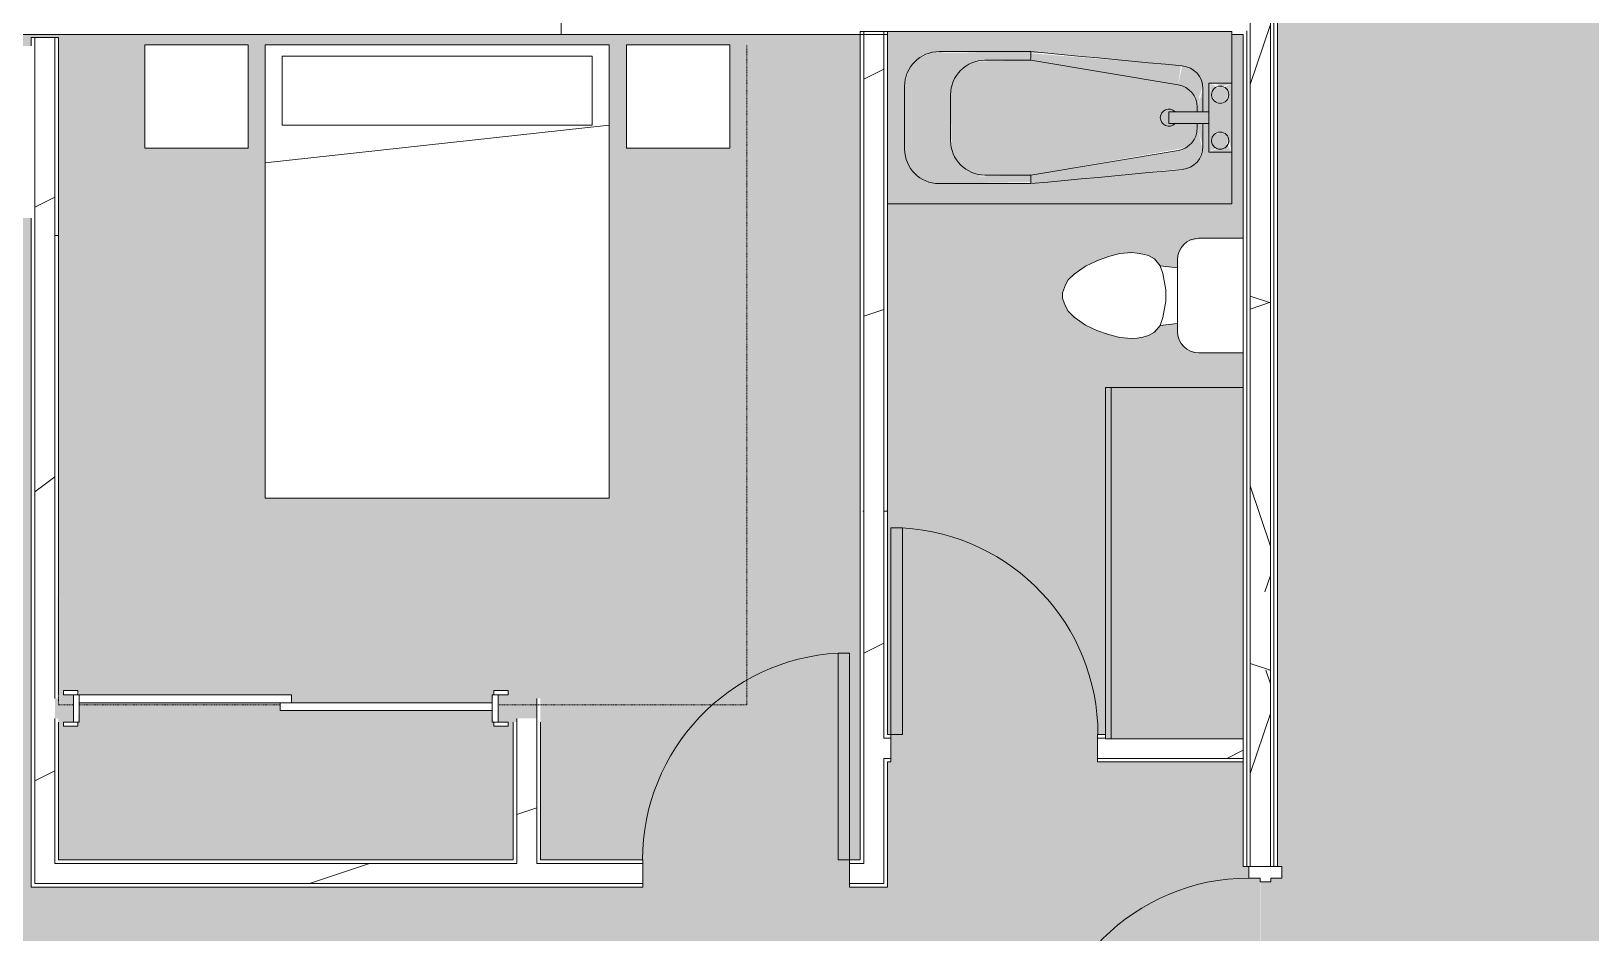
# Model space of a CAD drawing. Header units: inches. Extents: x -9418 to 110693, y 8585 to 209374.
# Drawn here: x -3697 to -3425.1, y 10390.7 to 10547.8 of the extents above; entities that cross this region are included whole.
import ezdxf

# ---------------------------------------------------------------- set-up
doc = ezdxf.new("R2010")
doc.units = ezdxf.units.IN
doc.header["$MEASUREMENT"] = 0
doc.linetypes.add('Dash 1_16_', pattern=[0.125, 0.0625, -0.0625])
for name, color, linetype, lineweight in [('0-1', 7, 'Continuous', 5), ('0-3', 7, 'Continuous', 9), ('A-AREA-PATT-2', 254, 'Continuous', 9), ('A-DOOR', 31, 'Continuous', 9), ('A-DOOR-1', 7, 'Continuous', 9), ('A-DOOR-FRAM', 31, 'Continuous', 9), ('A-DOOR-FRAM-1', 7, 'Continuous', 9), ('A-WALL', 113, 'Continuous', 9), ('A-WALL-1', 113, 'Continuous', 15), ('A-WALL-2', 10, 'Continuous', 15), ('A-WALL-3', 7, 'Continuous', 9), ('A-WALL-PATT-1', 7, 'Continuous', 9), ('A-WALL-PATT-2', 8, 'Continuous', 9), ('A-WALL-PATT-3', 111, 'Continuous', 9), ('I-FURN-1', 7, 'Continuous', 9), ('I-FURN-HDLN-1', 253, 'Dash 1_16_', 9), ('I-WALL-1', 2, 'Continuous', 15), ('P-SANR-FIXT-1', 7, 'Continuous', 9), ('P-SANR-FIXT-2', 8, 'Continuous', 9), ('Q-CASE-1', 9, 'Continuous', 9), ('Q-CASE-2', 10, 'Continuous', 15), ('Q-CASE-3', 7, 'Continuous', 9)]:
    doc.layers.add(name, color=color, linetype=linetype, lineweight=lineweight)
pattern_1 = [(216.87, (39.984, 99.96), (299.879643, 199.920536), [49.98, -449.82]), (206.565, (99.96, 69.97), (-99.95948, -99.9602), [111.759, -111.759]), (198.435, (99.96, 19.992), (-199.92005, -99.96009), [63.22, -252.881])]
pattern_2 = [(0, (0, 0), (192, 48), [7.92, -136.08, 7.92, -136.08, -768]), (0, (0, 0), (192, 48), [-288, 7.92, -280.08, 7.92, -136.08, -336]), (0, (0, 0), (192, 48), [-720, 7.92, -88.08, 7.92, -232.08]), (120, (72, 24), (-137.56922, 142.27688), [7.92, -136.08, 7.92, -136.08, -768]), (120, (72, 24), (-137.56922, 142.27688), [-288, 7.92, -280.08, 7.92, -136.08, -336]), (120, (72, 24), (-137.56922, 142.27688), [-720, 7.92, -88.08, 7.92, -232.08]), (240, (96, 120), (-54.43078, -190.27688), [7.92, -136.08, 7.92, -136.08, -768]), (240, (96, 120), (-54.43078, -190.27688), [-288, 7.92, -280.08, 7.92, -136.08, -336]), (240, (96, 120), (-54.43078, -190.27688), [-720, 7.92, -88.08, 7.92, -232.08])]

# ---------------------------------------------------------------- blocks, each defined once
blk = doc.blocks.new('Toilet-Domestic-3D - Toilet-Domestic-3D-1372870-SITE PLAN - TOPO WITH IMAGERY')
at = {"layer": 'P-SANR-FIXT-1'}
for p, q in [((-3.74, 10), (-2.74, 11)), ((-2.74, 11), (-1.87, 11.5)), ((-1.87, 11.5), (-0.5, 12)), ((-0.5, 12), (0.5, 12)), ((0.5, 12), (1.87, 11.5)), ((1.87, 11.5), (2.74, 11)), ((2.74, 11), (3.74, 10)), ((-5.13, 8), (-3.74, 10)), ((3.74, 10), (5.13, 8)), ((-6.79, 4), (-6.06, 6)), ((-6.06, 6), (-5.13, 8)), ((5.13, 8), (6.06, 6)), ((6.06, 6), (6.79, 4)), ((-7.33, 1.99), (-6.79, 4)), ((6.79, 4), (7.33, 1.99)), ((-7.5, 0), (-7.33, 1.99)), ((7.33, 1.99), (7.5, 0)), ((-7.41, -1), (-7.5, 0)), ((-7.24, -2), (-7.41, -1)), ((-6.97, -3), (-7.24, -2)), ((7.24, -2), (6.97, -3)), ((7.41, -1), (7.24, -2)), ((7.5, 0), (7.41, -1)), ((-6.4, -4), (-6.97, -3)), ((-5.21, -5), (-6.4, -4)), ((-3.84, -5.5), (-5.21, -5)), ((-4.86, -8.02), (-5.21, -5)), ((5.21, -5), (3.84, -5.5)), ((4.86, -8.02), (5.21, -5)), ((6.4, -4), (5.21, -5)), ((6.97, -3), (6.4, -4)), ((6.25, -8.02), (-6.25, -8.02)), ((-1, -6), (-3.84, -5.5)), ((1, -6), (-1, -6)), ((3.84, -5.5), (1, -6)), ((-9.98, -11.75), (-9.98, -19.48)), ((9.98, -19.48), (9.98, -11.75)), ((-9.98, -19.48), (9.98, -19.48))]:
    blk.add_line(p, q, dxfattribs=at)
for centre, start, end in [((-6.25, -11.75), 90, 180), ((6.25, -11.75), 0, 90)]:
    blk.add_arc(centre, 3.73, start, end, dxfattribs=at)
blk = doc.blocks.new('OD_CW_Base Cabinet - OD_CW_Base Cabinet-1372871-SITE PLAN - TOPO WITH IMAGERY')
at = {"layer": 'Q-CASE-1'}
for points in [[(0.74, 0), (0.74, -1), (61.99, -1), (61.99, 0), (12.01, 0)], [(0.74, -24), (61.99, -24), (61.99, -1), (0.74, -1), (0.74, -3.04)]]:
    blk.add_hatch(color=256, dxfattribs=at).paths.add_polyline_path(points, flags=0)
at = {"layer": 'Q-CASE-2'}
for p, q in [((0.74, -24), (0.74, 0)), ((0.74, 0), (61.99, 0)), ((61.99, 0), (61.99, -24)), ((61.99, -24), (0.74, -24))]:
    blk.add_line(p, q, dxfattribs=at)
at = {"layer": 'Q-CASE-3'}
for p, q in [((0.74, -1), (0.74, 0)), ((0.74, 0), (61.99, 0)), ((61.99, -1), (0.74, -1)), ((0.74, -24), (0.74, -1)), ((0.74, -1), (61.99, -1)), ((61.99, 0), (61.99, -1)), ((61.99, -1), (61.99, -24)), ((61.99, -24), (0.74, -24))]:
    blk.add_line(p, q, dxfattribs=at)
blk = doc.blocks.new('Bath Tub - Maestro - 60_x30_-V146-SITE PLAN - TOPO WITH IMAGERY')
at = {"layer": 'P-SANR-FIXT-2'}
h = blk.add_hatch(color=256, dxfattribs=at)
h.paths.add_polyline_path([(0.7, -11.75), (1.25, -12.3), (0.93, -11.93)], flags=0)
h.paths.add_polyline_path([(0, -9), (0.57, -10.82), (0.5, -10.46), (0.17, -9.5)], flags=0)
h.paths.add_polyline_path([(0, -9), (3.07, -10.25), (3.54, -10.82), (4, -9), (1.61, -9.4), (0.5, -9.13)], flags=0)
h.paths.add_polyline_path([(4, -9), (3.3, -10.25), (2.75, -9.7), (2.75, -9.43), (3.5, -9.17)], flags=0)
h.paths.add_polyline_path([(9.35, 0), (0, 0), (0, -9), (4, -9), (4, -14), (5, -14), (5.21, -8.67), (5.83, -7.51), (6.79, -6.62), (7.98, -6.09), (11.56, -5.7), (35, -3.5), (52.04, -3.59), (54, -4.3), (55.6, -5.64), (56.64, -7.45), (57, -9.5), (56.8, -22.05), (56.2, -23.5), (54.91, -25), (54, -25.7), (52.55, -26.3), (51, -26.5), (32.07, -26.23), (7.36, -23.69), (6.27, -22.97), (5.48, -21.94), (5.05, -20.7), (5, -17.5), (5, -16), (4, -16), (3.74, -21), (0, -21), (0, -30), (60, -30), (60, 0), (9.45, 0)], flags=0)
h.paths.add_polyline_path([(3.5, -19), (3.5, -19.54), (3.6, -19.39)], flags=0)
h.paths.add_polyline_path([(2, -17.5), (2.39, -17.7), (2.39, -17.55)], flags=0)
h.paths.add_polyline_path([(0, -21), (2.39, -20.6), (2.39, -20.45), (2, -20.34), (0.5, -20.83)], flags=0)
h.paths.add_polyline_path([(1.25, -17.7), (0.7, -18.25), (0.22, -20.06), (0.55, -19.39), (0.55, -18.91), (1.11, -17.94)], flags=0)
for points in [[(35, -5), (7.98, -9.76), (6.59, -11.22), (6.12, -12.51), (6.12, -14), (10.94, -14), (10.94, -16), (6, -16), (6.24, -18.17), (7.49, -19.83), (8.69, -20.51), (9.35, -20.74), (35, -25), (44.55, -24.8), (46, -24.2), (47.24, -23.24), (48.2, -22), (48.8, -20.5), (49, -19), (48.8, -9.45), (48.12, -7.9), (47.24, -6.76), (46, -5.8), (44.55, -5.2), (43, -5)], [(35, -3.5), (8.65, -6.09), (9.35, -9.26), (35, -4.91), (35, -3.77)], [(51, -3.5), (35, -3.77), (35, -5), (44.22, -4.77), (50.51, -3.59)], [(51, -3.5), (43, -5), (44.55, -5.2), (46.03, -5.83), (47.28, -6.81), (48.47, -8.66), (48.9, -10.25), (49, -11), (57, -9.5), (56.64, -7.45), (55.6, -5.64), (54, -4.3), (52.04, -3.59)], [(8.63, -5.97), (7.36, -6.31), (6.27, -7.03), (5.48, -8.06), (5.1, -9.61), (5.81, -12.58), (6, -13.2), (6.6, -11.22), (7.49, -10.17), (8.69, -9.49), (9.35, -9.26), (8.65, -6.09)], [(57, -9.5), (49, -11), (49, -19), (57, -20.5), (57, -10.25)], [(6, -14), (4, -14), (4, -16), (10.94, -16), (10.94, -14), (6.35, -14)], [(49, -19), (48.61, -21), (48.16, -22.05), (47.24, -23.24), (46, -24.2), (44.55, -24.8), (43, -25), (51, -26.5), (52.55, -26.3), (54.53, -25.29), (55.42, -24.51), (56.24, -23.4), (56.93, -21), (56.8, -20.46), (50.46, -19.27)], [(9.35, -20.74), (8.84, -24.05), (35, -26.23), (34.79, -24.97), (11.56, -21.11)], [(35, -25), (35, -26.5), (49.91, -26.3), (43, -25)]]:
    blk.add_hatch(color=256, dxfattribs=at).paths.add_polyline_path(points, flags=0)
h = blk.add_hatch(color=256, dxfattribs=at)
h.paths.add_polyline_path([(0.5, -9), (0, -9), (0, -21), (4, -20.74), (4, -9), (0.55, -9)], flags=0)
h.paths.add_polyline_path([(0, -9), (0.7, -10.25), (1.25, -9.7), (1.25, -9.43), (0.5, -9.17)], flags=0)
h.paths.add_polyline_path([(0, -9), (2, -9.5), (4, -9), (3.06, -12.06), (2.39, -12.45), (1.61, -12.45), (0.94, -12.06), (0.46, -11), (0.42, -10.82)], flags=0)
h.paths.add_polyline_path([(4, -9), (2.75, -9.7), (3.3, -10.25), (3.57, -10.25), (3.83, -9.5)], flags=0)
h.paths.add_polyline_path([(2, -17.5), (3.02, -17.91), (3.3, -18.25), (3.74, -19.97), (3.74, -20.94), (1.61, -20.6), (0, -21), (0.94, -17.94), (1.61, -17.55)], flags=0)
h.paths.add_polyline_path([(3.45, -19.39), (3.06, -20.06), (2.75, -20.57), (3.91, -20.74), (3.5, -19.54)], flags=0)
h.paths.add_polyline_path([(0.55, -19.39), (0, -21), (1.25, -20.3), (0.7, -19.75)], flags=0)
h = blk.add_hatch(color=256, dxfattribs=at)
h.paths.add_polyline_path([(1.61, -9.55), (0.94, -9.94), (0.6, -11.39), (0.94, -11.93), (1.61, -12.45), (3.06, -12.06), (3.4, -10.82), (2.75, -9.7), (2.39, -9.65)], flags=0)
h.paths.add_polyline_path([(2.75, -17.7), (1.25, -17.7), (0.55, -19.19), (0.7, -19.75), (1.61, -20.45), (3.06, -20.06), (3.5, -19), (2.97, -18.09)], flags=0)
h = blk.add_hatch(color=256, dxfattribs=at)
h.paths.add_polyline_path([(5, -9.96), (5.21, -14), (6, -14), (5.76, -12.43), (5.05, -10.13)], flags=0)
h.paths.add_polyline_path([(6, -16), (5, -16), (5.21, -19.35), (6, -16.8)], flags=0)
h = blk.add_hatch(color=256, dxfattribs=at)
h.paths.add_polyline_path([(5.59, -18.12), (5.72, -18.67), (5.56, -19.08)], flags=0)
h.paths.add_polyline_path([(6, -16.8), (5.06, -20.74), (5.72, -22.32), (6.33, -23.02), (7.36, -23.69), (8.65, -23.91), (9.35, -20.74), (7.49, -19.83), (6.59, -18.77), (6.12, -17.49)], flags=0)
at = {"layer": 'P-SANR-FIXT-1'}
for p, q in [((60, 0), (0, 0)), ((0, 0), (0, -9)), ((60, -30), (60, 0)), ((35, -5), (9.35, -9.26)), ((35, -3.5), (51, -3.5)), ((35, -5), (35, -3.5)), ((43, -5), (35, -5)), ((4, -9), (0, -9)), ((0, -9), (0, -21)), ((4, -14), (4, -9)), ((5, -14), (5, -9.96)), ((57, -9.5), (57, -20.5)), ((6, -13.2), (6, -14)), ((49, -19), (49, -11)), ((4, -16), (4, -14)), ((4, -14), (10.94, -14)), ((4, -21), (4, -16)), ((10.94, -16), (4, -16)), ((5, -20.04), (5, -16)), ((6, -16), (6, -16.8)), ((10.94, -16), (10.94, -14)), ((0, -21), (0, -30)), ((0, -21), (4, -21)), ((9.35, -20.74), (35, -25)), ((35, -25), (35, -26.5)), ((35, -25), (43, -25)), ((51, -26.5), (35, -26.5)), ((0, -30), (60, -30))]:
    blk.add_line(p, q, dxfattribs=at)
at = {"layer": 'P-SANR-FIXT-1', "flags": 128}
for points in [[(8.63, -5.97), (11.56, -5.7), (14.49, -5.42), (17.42, -5.15), (20.35, -4.87), (23.28, -4.6), (26.21, -4.32), (29.14, -4.05), (32.07, -3.77), (35, -3.5)], [(35, -26.5), (32.07, -26.23), (29.14, -25.95), (26.21, -25.68), (23.28, -25.4), (20.35, -25.13), (17.42, -24.85), (14.49, -24.58), (11.56, -24.3), (8.63, -24.03)]]:
    blk.add_lwpolyline(points, dxfattribs=at)
at = {"layer": 'P-SANR-FIXT-1'}
for centre, radius, start, end in [((43, -11), 6, 360, 90), ((51, -9.5), 6, 0, 90), ((9, -9.96), 4, 95.3558, 180), ((2, -11), 1.5, 0, 180), ((2, -11), 1.5, 6.87, 173.13), ((10, -13.2), 4, 99.4223, 180), ((2, -11), 1.5, 180, 360), ((2, -11), 1.5, 180, 360), ((10.94, -15), 1.5, 0, 135), ((10.94, -15), 1.5, 225, 360), ((2, -19), 1.5, 0, 180), ((2, -19), 1.5, 0, 180), ((2, -19), 1.5, 180, 360), ((2, -19), 1.5, 180, 360), ((10, -16.8), 4, 180, 260.5777), ((43, -19), 6, 270, 0), ((9, -20.04), 4, 180, 264.6442), ((51, -20.5), 6, 270, 0)]:
    blk.add_arc(centre, radius, start, end, dxfattribs=at)
blk = doc.blocks.new('FOLDING_SLIDING CLOSET - 72_ x 80_-1372823-SITE PLAN - TOPO WITH IMAGERY')
at = {"layer": 'A-DOOR-1'}
for p, q in [((-36.25, 3), (-38.75, 3)), ((-38.75, 3), (-38.75, 2.25)), ((-36.25, 2.25), (-36.25, 3)), ((38.75, 3), (36.25, 3)), ((36.25, 3), (36.25, 2.25)), ((38.75, 2.25), (38.75, 3)), ((-38.75, 2.25), (-36.25, 2.25)), ((1, 2.25), (-36, 2.25)), ((-36, 2.25), (-36, 0.87)), ((-36, 0.87), (1, 0.87)), ((36, 0.87), (-1, 0.87)), ((-1, 0.87), (-1, -0.5)), ((1, 0.87), (1, 2.25)), ((36, -0.5), (36, 0.87)), ((36.25, 2.25), (38.75, 2.25)), ((-36.25, -2.5), (-38.75, -2.5)), ((-38.75, -2.5), (-38.75, -3.25)), ((-36.25, -3.25), (-36.25, -2.5)), ((-1, -0.5), (36, -0.5)), ((38.75, -2.5), (36.25, -2.5)), ((36.25, -2.5), (36.25, -3.25)), ((38.75, -3.25), (38.75, -2.5)), ((-38.75, -3.25), (-36.25, -3.25)), ((36.25, -3.25), (38.75, -3.25))]:
    blk.add_line(p, q, dxfattribs=at)
at = {"layer": 'A-DOOR-FRAM-1'}
for p, q in [((-36, 2.25), (-37, 2.25)), ((-37, 2.25), (-37, -2.5)), ((-36, -2.5), (-36, 2.25)), ((36, 2.25), (36, -2.5)), ((37, 2.25), (36, 2.25)), ((37, -2.5), (37, 2.25)), ((-37, -2.5), (-36, -2.5)), ((36, -2.5), (37, -2.5))]:
    blk.add_line(p, q, dxfattribs=at)
blk = doc.blocks.new('Single-Flush - 36_ x 84_-1372839-SITE PLAN - TOPO WITH IMAGERY')
at = {"layer": 'A-DOOR-1'}
for p, q in [((16, 2.37), (16, 38.39)), ((18, 38.39), (16, 38.39)), ((18, 2.37), (18, 38.39)), ((18, 2.37), (16, 2.37))]:
    blk.add_line(p, q, dxfattribs=at)
blk.add_arc((18, 2.37), 36.07, 93.1789, 180, dxfattribs=at)
blk = doc.blocks.new('Bed-Standard - Queen 60_ x 79_-V147-SITE PLAN - TOPO WITH IMAGERY')
at = {"layer": 'I-FURN-1'}
for p, q in [((40.69, 37.7), (-19.31, 37.7)), ((-19.31, 37.7), (-19.31, -41.3)), ((-16.31, 35.7), (-16.31, 23.7)), ((-16.31, 35.7), (37.69, 35.7)), ((37.69, 35.7), (37.69, 23.7)), ((40.69, -41.3), (40.69, 37.7)), ((40.69, 23.7), (-19.31, 17.13)), ((-16.31, 23.7), (37.69, 23.7)), ((-19.31, -41.3), (40.69, -41.3))]:
    blk.add_line(p, q, dxfattribs=at)
at = {"layer": 'I-FURN-HDLN-1'}
for p, q in [((-55.31, 37.7), (-55.31, -77.3)), ((64.69, -77.3), (64.69, 37.7)), ((-55.31, -77.3), (-52.69, -77.3)), ((-51.69, -77.3), (-16.69, -77.3)), ((21.31, -77.3), (64.69, -77.3))]:
    blk.add_line(p, q, dxfattribs=at)
blk = doc.blocks.new('Table-Night Stand - 18_ x 18_ x 24_-1352623-SITE PLAN - TOPO WITH IMAGERY')
at = {"layer": 'I-FURN-1'}
for p, q in [((18.15, 18), (0.15, 18)), ((0.15, 18), (0.15, 0)), ((18.15, 0), (18.15, 18)), ((0.15, 0), (18.15, 0))]:
    blk.add_line(p, q, dxfattribs=at)
blk = doc.blocks.new('Single-Flush - 36_ x 84_-1372824-SITE PLAN - TOPO WITH IMAGERY')
at = {"layer": 'A-DOOR-1'}
for p, q in [((16, -2.38), (16, -38.39)), ((18, -2.38), (16, -2.38)), ((18, -2.38), (18, -38.39)), ((18, -38.39), (16, -38.39))]:
    blk.add_line(p, q, dxfattribs=at)
blk.add_arc((18, -2.38), 36.07, 180, 266.8211, dxfattribs=at)
blk = doc.blocks.new('1750 Ox - Unit Layouts_rvt-1-SITE PLAN - TOPO WITH IMAGERY')
at = {"layer": 'A-WALL-PATT-1'}
h = blk.add_hatch(dxfattribs=at)
h.set_pattern_fill('FP_1', color=256, style=0, pattern_type=2)
h.set_pattern_definition(pattern_2)
h.paths.add_polyline_path([(-3552.47, 10403.39), (-3551.85, 10403.39), (-3551.85, 10547.69), (-3552.47, 10547.69), (-3552.47, 10424.56)], flags=0)
h = blk.add_hatch(dxfattribs=at)
h.set_pattern_fill('FP_1', color=256, style=0, pattern_type=2)
h.set_pattern_definition(pattern_2)
h.paths.add_polyline_path([(-3547.72, 10399.26), (-3547.72, 10421.06), (-3548.35, 10421.06), (-3548.35, 10399.26)], flags=0)
h.paths.add_polyline_path([(-3548.35, 10424.56), (-3547.72, 10424.56), (-3547.72, 10547.69), (-3548.35, 10547.69), (-3548.35, 10447.53)], flags=0)
h = blk.add_hatch(dxfattribs=at)
h.set_pattern_fill('FP_1', color=256, style=0, pattern_type=2)
h.set_pattern_definition(pattern_2)
h.paths.add_polyline_path([(-3692.84, 10403.39), (-3692.21, 10403.39), (-3692.21, 10428.01), (-3692.84, 10428.01)], flags=0)
h.paths.add_polyline_path([(-3692.84, 10431.51), (-3692.21, 10431.51), (-3692.21, 10546.65), (-3692.84, 10546.65), (-3692.84, 10528.51)], flags=0)
at = {"layer": 'A-WALL-PATT-2'}
h = blk.add_hatch(dxfattribs=at)
h.set_pattern_fill('FP_2', color=256, style=0, pattern_type=2)
h.set_pattern_definition(pattern_1)
h.paths.add_polyline_path([(-3548.35, 10402.76), (-3548.35, 10547.69), (-3551.85, 10547.69), (-3551.85, 10402.76), (-3548.37, 10402.76)], flags=0)
h = blk.add_hatch(dxfattribs=at)
h.set_pattern_fill('FP_2', color=256, style=0, pattern_type=2)
h.set_pattern_definition(pattern_1)
h.paths.add_polyline_path([(-3692.84, 10402.76), (-3692.84, 10546.65), (-3696.34, 10546.65), (-3696.34, 10402.76), (-3692.85, 10402.76)], flags=0)
h = blk.add_hatch(dxfattribs=at)
h.set_pattern_fill('FP_2', color=256, style=0, pattern_type=2)
h.set_pattern_definition(pattern_1)
h.paths.add_polyline_path([(-3612.34, 10402.76), (-3608.84, 10402.76), (-3608.84, 10428.01), (-3612.34, 10428.01), (-3612.34, 10403.39)], flags=0)
h = blk.add_hatch(dxfattribs=at)
h.set_pattern_fill('FP_2', color=256, style=0, pattern_type=2)
h.set_pattern_definition(pattern_1)
h.paths.add_polyline_path([(-3511.1, 10421.06), (-3485.72, 10421.06), (-3485.72, 10424.44), (-3511.1, 10424.56)], flags=0)
h.paths.add_polyline_path([(-3547.72, 10421.06), (-3547.1, 10421.06), (-3547.1, 10424.56), (-3548.35, 10424.56), (-3548.35, 10421.06)], flags=0)
h = blk.add_hatch(dxfattribs=at)
h.set_pattern_fill('FP_2', color=256, style=0, pattern_type=2)
h.set_pattern_definition(pattern_1)
h.paths.add_polyline_path([(-3625.56, 10399.26), (-3590.33, 10399.26), (-3590.33, 10402.76), (-3696.34, 10402.74), (-3696.34, 10399.26), (-3643.85, 10399.26)], flags=0)
h.paths.add_polyline_path([(-3551.85, 10399.26), (-3548.35, 10399.26), (-3548.35, 10402.76), (-3554.33, 10402.76), (-3554.33, 10399.26), (-3552.47, 10399.26)], flags=0)
at = {"layer": 'A-WALL-2'}
for p, q in [((-3547.72, 10547.69), (-3552.47, 10547.69)), ((-3552.47, 10547.69), (-3552.47, 10403.39)), ((-3696.96, 10546.65), (-3696.96, 10545.19)), ((-3692.21, 10546.65), (-3696.96, 10546.65)), ((-3692.21, 10432.14), (-3692.21, 10546.65)), ((-3547.72, 10425.19), (-3547.72, 10517.69)), ((-3696.96, 10515.19), (-3696.96, 10403.39)), ((-3692.21, 10403.39), (-3692.21, 10427.39)), ((-3612.96, 10427.39), (-3612.96, 10403.39)), ((-3608.21, 10403.39), (-3608.21, 10427.39)), ((-3547.1, 10425.19), (-3547.72, 10425.19)), ((-3547.1, 10420.44), (-3547.1, 10425.19)), ((-3509.72, 10425.19), (-3511.1, 10425.19)), ((-3511.1, 10425.19), (-3511.1, 10420.44)), ((-3485.72, 10420.44), (-3485.72, 10424.44)), ((-3547.72, 10403.39), (-3547.72, 10420.44)), ((-3547.72, 10420.44), (-3547.1, 10420.44)), ((-3511.1, 10420.44), (-3485.72, 10420.44)), ((-3696.96, 10403.39), (-3696.96, 10399.26)), ((-3612.96, 10403.39), (-3692.21, 10403.39)), ((-3590.33, 10403.39), (-3608.21, 10403.39)), ((-3590.33, 10398.64), (-3590.33, 10403.39)), ((-3552.47, 10403.39), (-3554.33, 10403.39)), ((-3554.33, 10403.39), (-3554.33, 10398.64)), ((-3547.72, 10399.26), (-3547.72, 10403.39)), ((-3696.96, 10399.26), (-3696.96, 10398.64)), ((-3696.96, 10398.64), (-3590.33, 10398.64)), ((-3554.33, 10398.64), (-3547.72, 10398.64)), ((-3547.72, 10398.64), (-3547.72, 10399.26))]:
    blk.add_line(p, q, dxfattribs=at)
at = {"layer": 'A-WALL-3'}
for p, q in [((-3551.85, 10547.69), (-3551.85, 10403.39)), ((-3548.35, 10547.69), (-3548.35, 10424.56)), ((-3696.34, 10403.39), (-3696.34, 10546.65)), ((-3692.84, 10431.51), (-3692.84, 10546.65)), ((-3608.84, 10431.51), (-3608.84, 10428.01)), ((-3692.84, 10403.39), (-3692.84, 10428.01)), ((-3612.34, 10428.01), (-3612.34, 10427.39)), ((-3608.84, 10428.01), (-3608.84, 10427.39)), ((-3612.34, 10403.39), (-3612.34, 10427.39)), ((-3608.84, 10403.39), (-3608.84, 10427.39)), ((-3548.35, 10424.56), (-3547.72, 10424.56)), ((-3547.72, 10424.56), (-3547.1, 10424.56)), ((-3511.1, 10424.56), (-3509.72, 10424.56)), ((-3548.35, 10421.06), (-3548.35, 10403.39)), ((-3548.35, 10421.06), (-3547.72, 10421.06)), ((-3547.72, 10421.06), (-3547.1, 10421.06)), ((-3511.1, 10421.06), (-3485.72, 10421.06)), ((-3696.34, 10402.76), (-3696.34, 10403.39)), ((-3692.84, 10402.76), (-3692.84, 10403.39)), ((-3612.34, 10402.76), (-3612.34, 10403.39)), ((-3608.84, 10402.76), (-3608.84, 10403.39)), ((-3551.85, 10402.76), (-3551.85, 10403.39)), ((-3551.85, 10403.39), (-3551.85, 10402.76)), ((-3548.35, 10403.39), (-3548.35, 10402.76)), ((-3696.34, 10399.26), (-3696.34, 10402.76)), ((-3692.84, 10402.76), (-3612.34, 10402.76)), ((-3608.84, 10402.76), (-3590.33, 10402.76)), ((-3554.33, 10402.76), (-3551.85, 10402.76)), ((-3548.35, 10402.76), (-3548.35, 10399.26)), ((-3696.34, 10399.26), (-3590.33, 10399.26)), ((-3554.33, 10399.26), (-3548.35, 10399.26))]:
    blk.add_line(p, q, dxfattribs=at)
at = {"layer": '0-3'}
for name, p, rotation in [('Bath Tub - Maestro - 60_x30_-V146-SITE PLAN - TOPO WITH IMAGERY', (-3487.72, 10517.69), 180), ('Toilet-Domestic-3D - Toilet-Domestic-3D-1372870-SITE PLAN - TOPO WITH IMAGERY', (-3505.2, 10501.69), 90.0000000000051), ('OD_CW_Base Cabinet - OD_CW_Base Cabinet-1372871-SITE PLAN - TOPO WITH IMAGERY', (-3509.72, 10423.7), 90.00000000000249), ('Single-Flush - 36_ x 84_-1372824-SITE PLAN - TOPO WITH IMAGERY', (-3529.1, 10422.81), 180)]:
    blk.add_blockref(name, p, dxfattribs=dict(at, rotation=rotation))
for name, p in [('Bed-Standard - Queen 60_ x 79_-V147-SITE PLAN - TOPO WITH IMAGERY', (-3636.9, 10507.68)), ('Table-Night Stand - 18_ x 18_ x 24_-1352623-SITE PLAN - TOPO WITH IMAGERY', (-3677.29, 10527.39)), ('Table-Night Stand - 18_ x 18_ x 24_-1352623-SITE PLAN - TOPO WITH IMAGERY', (-3593.36, 10527.39)), ('Single-Flush - 36_ x 84_-1372839-SITE PLAN - TOPO WITH IMAGERY', (-3572.33, 10401.01)), ('FOLDING_SLIDING CLOSET - 72_ x 80_-1372823-SITE PLAN - TOPO WITH IMAGERY', (-3652.59, 10429.89))]:
    blk.add_blockref(name, p, dxfattribs=at)
blk = doc.blocks.new('HOLLOW METAL - UNIT DOOR-1758958-SITE PLAN - TOPO WITH IMAGERY')
at = {"layer": 'A-DOOR'}
for p, q in [((16.25, -2.25), (18, -2.25)), ((16.25, -38.25), (16.25, -2.25)), ((18, -2.25), (18, -38.25)), ((18, -38.25), (16.25, -38.25))]:
    blk.add_line(p, q, dxfattribs=at)
blk.add_arc((18, -2.25), 36, 180, 270, dxfattribs=at)
at = {"layer": 'A-DOOR-FRAM'}
for p, q in [((-20, 3.5), (-18, 3.5)), ((-20, -2.25), (-20, 3.5)), ((-18, 3.5), (-18, 1.5625)), ((18, 3.5), (20, 3.5)), ((18, 1.5625), (18, 3.5)), ((20, 3.5), (20, -2.25)), ((-18, 1.5625), (-17.375, 1.5625)), ((-17.375, 1.5625), (-17.375, -0.3125)), ((17.375, 1.5625), (18, 1.5625)), ((17.375, -0.3125), (17.375, 1.5625)), ((-18, -2.25), (-20, -2.25)), ((-18, -0.3125), (-18, -2.25)), ((-17.375, -0.3125), (-18, -0.3125)), ((18, -0.3125), (17.375, -0.3125)), ((18, -2.25), (18, -0.3125)), ((20, -2.25), (18, -2.25))]:
    blk.add_line(p, q, dxfattribs=at)

msp = doc.modelspace()

# ---------------------------------------------------------------- hatches: boundary and pattern name
at = {"layer": 'A-AREA-PATT-2'}
msp.add_hatch(color=256, dxfattribs=at).paths.add_polyline_path([(-2494.05, 10242.28), (-2458.05, 10242.28), (-2458.05, 10242.96), (-2456.05, 10242.96), (-2456.05, 10248.34), (-2448.92, 10248.34), (-2448.92, 10350.39), (-2449.67, 10350.39), (-2449.67, 10352.39), (-2447.74, 10352.39), (-2447.67, 10353.01), (-2445.92, 10353.01), (-2445.92, 10387.76), (-2447.74, 10387.76), (-2447.74, 10388.39), (-2449.67, 10388.39), (-2449.67, 10390.39), (-2448.92, 10390.39), (-2448.92, 10396.79), (-2449.67, 10396.79), (-2449.67, 10398.79), (-2447.74, 10398.79), (-2447.67, 10399.41), (-2445.92, 10399.41), (-2445.92, 10434.16), (-2447.74, 10434.16), (-2447.74, 10434.79), (-2449.67, 10434.79), (-2449.67, 10436.79), (-2448.92, 10436.79), (-2448.92, 10448.79), (-2594.17, 10448.79), (-2594.17, 10448.04), (-2596.17, 10448.04), (-2596.17, 10449.98), (-2596.8, 10450.04), (-2596.8, 10451.79), (-2631.55, 10451.79), (-2631.55, 10449.98), (-2632.17, 10449.98), (-2632.17, 10448.04), (-2634.17, 10448.05), (-2634.17, 10448.79), (-2717.17, 10448.79), (-2717.17, 10448.04), (-2719.17, 10448.04), (-2719.17, 10449.98), (-2719.8, 10450.04), (-2719.8, 10451.79), (-2754.55, 10451.79), (-2754.55, 10449.98), (-2755.17, 10449.98), (-2755.17, 10448.04), (-2757.17, 10448.04), (-2757.17, 10448.79), (-2768.17, 10448.79), (-2768.17, 10448.04), (-2770.17, 10448.04), (-2770.17, 10449.98), (-2770.8, 10450.04), (-2770.8, 10451.79), (-2805.55, 10451.79), (-2805.55, 10449.98), (-2806.17, 10449.98), (-2806.17, 10448.04), (-2808.17, 10448.04), (-2808.17, 10448.79), (-3043.67, 10448.79), (-3043.67, 10448.04), (-3045.67, 10448.04), (-3045.74, 10449.98), (-3046.3, 10450.04), (-3046.3, 10451.79), (-3081.05, 10451.79), (-3081.05, 10449.98), (-3081.67, 10449.98), (-3081.81, 10448.04), (-3083.67, 10448.04), (-3083.67, 10448.79), (-3094.8, 10448.79), (-3094.8, 10448.04), (-3096.8, 10448.04), (-3096.8, 10449.98), (-3097.42, 10450.04), (-3097.42, 10451.79), (-3132.17, 10451.79), (-3132.17, 10449.98), (-3132.8, 10449.98), (-3132.8, 10448.04), (-3134.8, 10448.04), (-3134.8, 10448.79), (-3218.17, 10448.79), (-3218.17, 10448.04), (-3220.17, 10448.04), (-3220.17, 10449.98), (-3220.8, 10449.98), (-3220.8, 10451.79), (-3255.55, 10451.79), (-3255.55, 10449.98), (-3256.17, 10449.98), (-3256.17, 10448.04), (-3258.17, 10448.04), (-3258.17, 10448.79), (-3408.92, 10448.79), (-3408.92, 11649.99), (-3258.42, 11649.99), (-3258.42, 11650.74), (-3256.42, 11650.74), (-3256.42, 11648.8), (-3255.8, 11648.74), (-3255.8, 11646.99), (-3221.05, 11646.99), (-3221.05, 11648.8), (-3220.42, 11648.8), (-3220.42, 11650.74), (-3218.42, 11650.59), (-3218.42, 11649.99), (-3134.8, 11649.99), (-3134.8, 11650.74), (-3132.8, 11650.74), (-3132.8, 11648.8), (-3132.17, 11648.74), (-3132.17, 11646.99), (-3097.42, 11646.99), (-3097.42, 11648.8), (-3096.8, 11648.8), (-3096.8, 11650.74), (-3094.8, 11650.74), (-3094.8, 11649.99), (-3083.67, 11649.99), (-3083.67, 11650.74), (-3081.67, 11650.74), (-3081.67, 11648.8), (-3081.05, 11648.64), (-3081.05, 11646.99), (-3046.3, 11646.99), (-3046.3, 11648.8), (-3045.67, 11648.8), (-3045.67, 11650.74), (-3043.67, 11650.74), (-3043.67, 11649.99), (-2808.17, 11649.99), (-2808.17, 11650.74), (-2806.17, 11650.74), (-2806.17, 11648.8), (-2805.55, 11648.74), (-2805.55, 11646.99), (-2770.8, 11646.99), (-2770.8, 11648.8), (-2770.17, 11648.8), (-2770.17, 11650.74), (-2768.17, 11650.74), (-2768.17, 11649.99), (-2757.17, 11649.99), (-2757.17, 11650.74), (-2755.17, 11650.74), (-2755.17, 11648.8), (-2754.55, 11648.74), (-2754.55, 11646.99), (-2719.8, 11646.99), (-2719.8, 11648.8), (-2719.17, 11648.8), (-2719.17, 11650.74), (-2717.17, 11650.74), (-2717.17, 11649.99), (-2634.17, 11649.99), (-2634.16, 11650.74), (-2632.17, 11650.74), (-2632.17, 11648.8), (-2631.55, 11648.8), (-2631.55, 11646.99), (-2596.8, 11646.99), (-2596.8, 11648.8), (-2596.17, 11648.8), (-2596.17, 11650.74), (-2594.17, 11650.74), (-2594.17, 11649.99), (-2448.92, 11649.99), (-2448.92, 11661.99), (-2449.67, 11661.99), (-2449.67, 11663.99), (-2447.74, 11663.99), (-2447.67, 11664.61), (-2445.92, 11664.61), (-2445.92, 11699.36), (-2447.74, 11699.36), (-2447.74, 11699.99), (-2449.67, 11699.99), (-2449.67, 11701.99), (-2448.92, 11701.99), (-2448.92, 11708.39), (-2449.67, 11708.39), (-2449.67, 11710.39), (-2447.74, 11710.39), (-2447.67, 11711.01), (-2445.92, 11711.01), (-2445.92, 11745.76), (-2447.74, 11745.76), (-2447.74, 11746.39), (-2449.67, 11746.39), (-2449.67, 11748.39), (-2448.92, 11748.39), (-2448.92, 11850.34), (-2456.05, 11850.34), (-2456.05, 11855.71), (-2458.05, 11855.71), (-2458.05, 11856.4), (-2494.05, 11856.4), (-2494.05, 11855.71), (-2496.05, 11855.71), (-2496.05, 11850.34), (-2558.12, 11850.34), (-2558.12, 11715.99), (-2679.12, 11715.99), (-2679.12, 11715.24), (-2681.12, 11715.24), (-2681.12, 11717.18), (-2681.75, 11717.24), (-2681.75, 11718.99), (-2716.5, 11718.99), (-2716.5, 11717.18), (-2717.12, 11717.18), (-2717.12, 11715.24), (-2719.12, 11715.24), (-2719.12, 11715.99), (-2730.12, 11715.99), (-2730.12, 11715.24), (-2732.12, 11715.24), (-2732.12, 11717.18), (-2732.75, 11717.18), (-2732.75, 11718.99), (-2767.5, 11718.99), (-2767.5, 11717.18), (-2768.12, 11717.15), (-2768.12, 11715.24), (-2770.12, 11715.24), (-2770.12, 11715.99), (-2928.12, 11715.99), (-2928.27, 11715.24), (-2930.12, 11715.24), (-2930.12, 11717.18), (-2930.75, 11717.18), (-2930.75, 11718.99), (-2965.5, 11718.99), (-2965.5, 11717.18), (-2966.12, 11717.18), (-2966.12, 11715.24), (-2968.12, 11715.24), (-2968.12, 11715.99), (-2979.12, 11715.99), (-2979.12, 11715.24), (-2981.12, 11715.24), (-2981.12, 11717.18), (-2981.75, 11717.18), (-2981.91, 11718.99), (-3016.5, 11718.99), (-3016.5, 11717.18), (-3017.12, 11717.18), (-3017.12, 11715.24), (-3019.12, 11715.24), (-3019.12, 11715.99), (-3255.12, 11715.99), (-3255.12, 11715.24), (-3257.12, 11715.24), (-3257.2, 11717.18), (-3257.75, 11717.24), (-3257.75, 11718.99), (-3292.5, 11718.99), (-3292.5, 11717.18), (-3293.12, 11717.18), (-3293.12, 11715.24), (-3295.12, 11715.24), (-3295.12, 11715.99), (-3306.12, 11715.99), (-3306.12, 11715.24), (-3308.12, 11715.24), (-3308.12, 11717.18), (-3308.75, 11717.18), (-3308.75, 11718.99), (-3343.5, 11718.99), (-3343.5, 11717.18), (-3344.12, 11717.18), (-3344.12, 11715.24), (-3346.12, 11715.24), (-3346.12, 11715.99), (-3428.12, 11715.99), (-3428.12, 11737.34), (-3430.67, 11737.59), (-3430.67, 11739.53), (-3431.3, 11739.53), (-3431.51, 11740.34), (-3466.05, 11740.34), (-3466.05, 11739.53), (-3466.67, 11739.53), (-3466.67, 11737.59), (-3479.72, 11737.34), (-3479.72, 11736.34), (-3478.97, 11736.34), (-3478.97, 11734.34), (-3480.91, 11734.34), (-3480.91, 11733.71), (-3482.72, 11733.71), (-3482.72, 11698.96), (-3480.91, 11698.96), (-3480.91, 11698.34), (-3478.97, 11698.34), (-3478.97, 11696.34), (-3479.72, 11696.34), (-3479.72, 11469.71), (-3478.97, 11469.71), (-3478.97, 11467.71), (-3480.91, 11467.71), (-3480.97, 11467.09), (-3482.72, 11467.09), (-3482.72, 11432.34), (-3480.91, 11432.34), (-3480.91, 11431.71), (-3478.97, 11431.71), (-3478.97, 11429.71), (-3479.72, 11429.71), (-3479.72, 11418.59), (-3478.97, 11418.59), (-3478.97, 11416.59), (-3480.91, 11416.59), (-3480.97, 11415.96), (-3482.72, 11415.96), (-3482.72, 11381.21), (-3480.91, 11381.21), (-3480.91, 11380.59), (-3478.97, 11380.59), (-3478.97, 11378.59), (-3479.72, 11378.59), (-3479.72, 11142.59), (-3478.97, 11142.59), (-3479.07, 11140.59), (-3480.91, 11140.59), (-3480.97, 11139.96), (-3482.72, 11139.96), (-3482.72, 11105.21), (-3480.91, 11105.21), (-3480.91, 11104.59), (-3478.97, 11104.59), (-3478.97, 11102.59), (-3479.72, 11102.59), (-3479.72, 11091.46), (-3478.97, 11091.46), (-3478.97, 11089.46), (-3480.91, 11089.46), (-3480.97, 11088.84), (-3482.72, 11088.84), (-3482.72, 11054.09), (-3480.91, 11054.09), (-3480.91, 11053.46), (-3478.97, 11053.46), (-3478.97, 11051.46), (-3479.72, 11051.46), (-3479.72, 10923.21), (-3478.97, 10923.21), (-3478.97, 10921.21), (-3480.91, 10921.21), (-3480.97, 10920.59), (-3482.72, 10920.59), (-3482.72, 10885.84), (-3480.91, 10885.84), (-3480.91, 10885.21), (-3478.97, 10885.21), (-3478.97, 10883.21), (-3479.72, 10883.21), (-3479.72, 10719.8), (-3653.72, 10719.68), (-3653.72, 10668.39), (-3645.6, 10668.39), (-3645.6, 10663.01), (-3643.6, 10663.01), (-3643.6, 10662.33), (-3607.6, 10662.33), (-3607.6, 10663.01), (-3605.6, 10663.01), (-3605.6, 10668.39), (-3479.72, 10668.39), (-3479.72, 10402.19), (-3478.97, 10402.19), (-3478.97, 10400.19), (-3480.91, 10400.19), (-3480.97, 10399.56), (-3482.72, 10399.56), (-3482.72, 10364.81), (-3480.91, 10364.81), (-3480.91, 10364.19), (-3478.97, 10364.19), (-3478.97, 10362.19), (-3479.72, 10362.19), (-3479.72, 10361.19), (-3467.12, 10360.94), (-3467.12, 10359), (-3466.5, 10359), (-3466.5, 10358.19), (-3431.75, 10358.4), (-3431.75, 10359), (-3431.12, 10359), (-3431.12, 10360.94), (-3428.12, 10361.19), (-3428.12, 10382.79), (-3346.25, 10382.79), (-3346.25, 10383.54), (-3344.25, 10383.54), (-3344.25, 10381.6), (-3343.62, 10381.54), (-3343.62, 10379.79), (-3308.87, 10379.79), (-3308.87, 10381.6), (-3308.25, 10381.6), (-3308.25, 10383.54), (-3306.25, 10383.54), (-3306.25, 10382.79), (-3295.12, 10382.79), (-3295.12, 10383.54), (-3293.12, 10383.54), (-3293.12, 10381.6), (-3292.5, 10381.54), (-3292.5, 10379.79), (-3257.75, 10379.79), (-3257.75, 10381.6), (-3257.12, 10381.6), (-3257.12, 10383.54), (-3255.12, 10383.54), (-3255.12, 10382.79), (-3019.12, 10382.79), (-3019.12, 10383.54), (-3017.12, 10383.54), (-3017.12, 10381.6), (-3016.5, 10381.54), (-3016.5, 10379.79), (-2981.75, 10379.79), (-2981.75, 10381.6), (-2981.12, 10381.6), (-2980.99, 10383.54), (-2979.12, 10383.54), (-2979.12, 10382.79), (-2968.12, 10382.79), (-2968.12, 10383.54), (-2966.12, 10383.54), (-2966.12, 10381.6), (-2965.5, 10381.6), (-2965.5, 10379.79), (-2930.75, 10379.79), (-2930.75, 10381.6), (-2930.12, 10381.6), (-2930.12, 10383.54), (-2928.12, 10383.54), (-2928.12, 10382.79), (-2770.12, 10382.79), (-2770.12, 10383.54), (-2768.12, 10383.54), (-2768.12, 10381.6), (-2767.5, 10381.54), (-2767.35, 10379.79), (-2732.75, 10379.79), (-2732.75, 10381.6), (-2732.12, 10381.6), (-2732.12, 10383.54), (-2730.12, 10383.54), (-2730.12, 10382.79), (-2719.12, 10382.79), (-2719.12, 10383.54), (-2717.12, 10383.54), (-2717.12, 10381.6), (-2716.5, 10381.6), (-2716.5, 10379.79), (-2681.75, 10379.79), (-2681.75, 10381.6), (-2681.12, 10381.6), (-2681.12, 10383.54), (-2679.12, 10383.54), (-2679.12, 10382.79), (-2558.12, 10382.79), (-2558.12, 10248.34), (-2496.05, 10248.34), (-2496.05, 10242.96), (-2494.05, 10242.96)], flags=0)
h = msp.add_hatch(color=256, dxfattribs=at)
h.paths.add_polyline_path([(-3484.72, 10364.19), (-3520.72, 10364.19), (-3520.72, 10365.94), (-3484.72, 10365.94)], flags=0)
h.paths.add_polyline_path([(-3862.04, 10358.38), (-3857.85, 10358.38), (-3857.85, 10361.19), (-3485.72, 10361.19), (-3485.72, 10362.19), (-3484.72, 10362.19), (-3484.47, 10364.19), (-3482.79, 10364.19), (-3482.79, 10400.19), (-3484.72, 10400.19), (-3484.72, 10402.19), (-3485.72, 10402.19), (-3485.72, 10420.44), (-3511.1, 10420.44), (-3511.1, 10425.19), (-3509.72, 10425.19), (-3509.72, 10485.69), (-3485.72, 10485.69), (-3485.72, 10491.71), (-3493.45, 10491.71), (-3495.31, 10492.21), (-3496.68, 10493.58), (-3497.18, 10495.44), (-3497.18, 10496.83), (-3500.2, 10496.48), (-3501.88, 10494.9), (-3503.2, 10494.45), (-3505.2, 10494.19), (-3507.19, 10494.36), (-3511.2, 10495.63), (-3513.2, 10496.56), (-3516.2, 10498.95), (-3517.2, 10501.19), (-3517.2, 10502.19), (-3516.2, 10504.43), (-3515.2, 10505.43), (-3513.2, 10506.82), (-3509.2, 10508.48), (-3507.19, 10509.02), (-3504.2, 10509.1), (-3502.2, 10508.66), (-3501.2, 10508.09), (-3500.2, 10506.9), (-3497.18, 10506.55), (-3497.05, 10508.9), (-3496.08, 10510.57), (-3495.31, 10511.17), (-3492.72, 10511.67), (-3485.72, 10511.67), (-3485.79, 10547.19), (-3487.72, 10547.19), (-3487.72, 10517.69), (-3547.72, 10517.69), (-3547.72, 10425.19), (-3547.1, 10425.19), (-3547.1, 10420.44), (-3547.72, 10420.44), (-3547.72, 10398.64), (-3554.33, 10398.64), (-3554.33, 10403.39), (-3552.47, 10403.39), (-3552.47, 10547.19), (-3732.71, 10547.19), (-3732.71, 10545.19), (-3696.96, 10545.19), (-3696.96, 10546.65), (-3692.21, 10546.65), (-3692.34, 10431.51), (-3692.84, 10431.51), (-3692.84, 10428.01), (-3692.21, 10428.01), (-3692.21, 10403.39), (-3612.96, 10403.39), (-3612.96, 10427.39), (-3612.34, 10427.39), (-3612.34, 10428.01), (-3608.84, 10428.01), (-3608.84, 10431.51), (-3608.21, 10431.51), (-3608.21, 10403.39), (-3590.33, 10403.39), (-3590.33, 10398.64), (-3696.96, 10398.64), (-3696.96, 10515.19), (-3732.71, 10515.19), (-3732.84, 10523.19), (-3830.59, 10523.19), (-3830.79, 10521.56), (-3854.42, 10521.76), (-3854.78, 10523.19), (-3857.85, 10523.19), (-3857.85, 10473.2), (-3861.22, 10473.2), (-3861.22, 10435.18), (-3858.47, 10435.18), (-3858.47, 10434.8), (-3861.22, 10434.8), (-3861.22, 10396.78), (-3858.47, 10396.59), (-3858.47, 10396.4), (-3862.29, 10396.4), (-3862.29, 10393.81), (-3837.47, 10393.81), (-3837.47, 10365.81), (-3862.29, 10365.81), (-3862.25, 10358.38)], flags=0)
h.paths.add_polyline_path([(-3836.47, 10361.44), (-3836.47, 10364.82), (-3831.72, 10364.82), (-3831.72, 10361.44), (-3835.85, 10361.44)], flags=0)
h.paths.add_polyline_path([(-3751.77, 10393.31), (-3811.77, 10393.31), (-3811.77, 10423.31), (-3751.77, 10423.31)], flags=0)
h.paths.add_polyline_path([(-3835.85, 10394.82), (-3836.47, 10394.82), (-3836.6, 10396.59), (-3857.85, 10396.78), (-3857.85, 10401.34), (-3831.72, 10401.34), (-3831.72, 10394.82), (-3832.35, 10394.82)], flags=0)
h.paths.add_polyline_path([(-3615.59, 10426.64), (-3616.34, 10426.64), (-3616.59, 10429.39), (-3653.59, 10429.39), (-3653.59, 10430.76), (-3688.59, 10430.76), (-3688.84, 10426.64), (-3691.34, 10426.64), (-3691.34, 10427.39), (-3689.59, 10427.39), (-3689.59, 10432.14), (-3691.34, 10432.14), (-3691.34, 10432.89), (-3688.84, 10432.89), (-3688.59, 10432.14), (-3651.59, 10432.14), (-3651.59, 10430.76), (-3616.59, 10430.76), (-3616.34, 10432.89), (-3613.84, 10432.89), (-3613.84, 10432.14), (-3615.59, 10432.14), (-3615.59, 10427.39), (-3613.84, 10427.39), (-3613.84, 10426.64)], flags=0)
h.paths.add_polyline_path([(-3629.21, 10466.39), (-3656.21, 10466.39), (-3656.21, 10545.39), (-3596.21, 10545.39), (-3596.21, 10466.39), (-3625.56, 10466.39)], flags=0)
h.paths.add_polyline_path([(-3492.78, 10526.99), (-3492.93, 10528.31), (-3492.88, 10527.64)], flags=0)
h.paths.add_polyline_path([(-3586.76, 10527.39), (-3593.21, 10527.39), (-3593.21, 10545.39), (-3575.21, 10545.39), (-3575.21, 10527.39), (-3583.18, 10527.39)], flags=0)
h.paths.add_polyline_path([(-3659.15, 10527.39), (-3677.15, 10527.39), (-3677.15, 10545.39), (-3659.15, 10545.39), (-3659.15, 10528.51)], flags=0)
h.paths.add_polyline_path([(-3858.47, 10542.19), (-3857.85, 10542.19), (-3857.85, 10545.88), (-3858.47, 10545.88)], flags=0)
at = {"layer": 'A-WALL-PATT-3'}
h = msp.add_hatch(dxfattribs=at)
h.set_pattern_fill('FP_5', color=256, style=0, pattern_type=2)
h.set_pattern_definition([(161.57, (3, 3), (-24.0016874, -0.002073), [0, -170.76, 18.96, 0]), (18.43, (-3, 3), (-24.0016874, 0.002073), [0, -170.76, 18.96, 0]), (108.43, (3, 3), (11.995661, -60.005255), [56.91, -132.81]), (71.57, (-3, 3), (11.995661, 60.005255), [56.91, -132.81])])
h.paths.add_polyline_path([(-3484.47, 10359.94), (-3480.97, 10359.95), (-3480.97, 10362.19), (-3484.47, 10362.19), (-3484.47, 10360.56)], flags=0)
h.paths.add_polyline_path([(-3484.47, 10402.19), (-3480.97, 10402.19), (-3480.97, 10551.31), (-3484.47, 10551.31), (-3484.47, 10447.53)], flags=0)

# ---------------------------------------------------------------- linework, layer by layer
at = {"layer": 'A-WALL'}
for p, q in [((-3480.35, 10667.76), (-3480.35, 10402.19)), ((-3484.47, 10551.31), (-3484.47, 10402.19)), ((-3480.97, 10551.31), (-3480.97, 10402.19)), ((-3485.1, 10547.81), (-3485.1, 10402.19))]:
    msp.add_line(p, q, dxfattribs=at)
at = {"layer": 'A-WALL-1'}
for p, q in [((-3479.72, 10547.19), (-3479.72, 10668.39)), ((-3604.6, 10547.19), (-3604.6, 10656.26)), ((-3732.71, 10547.19), (-3604.6, 10547.19)), ((-3604.6, 10547.19), (-3547.72, 10547.19)), ((-3487.72, 10547.19), (-3485.72, 10547.19))]:
    msp.add_line(p, q, dxfattribs=at)
at = {"layer": 'I-WALL-1'}
for p, q in [((-3485.72, 10547.19), (-3485.72, 10511.67)), ((-3479.72, 10402.19), (-3479.72, 10547.19)), ((-3485.72, 10491.71), (-3485.72, 10485.69)), ((-3485.72, 10424.44), (-3485.72, 10402.19)), ((-3485.72, 10402.19), (-3484.72, 10402.19))]:
    msp.add_line(p, q, dxfattribs=at)

# ---------------------------------------------------------------- block references
at = {"layer": '0-1'}
msp.add_blockref('1750 Ox - Unit Layouts_rvt-1-SITE PLAN - TOPO WITH IMAGERY', (0, 0), dxfattribs=at)
at = {"layer": 'A-DOOR', "rotation": 269.9999999999999}
msp.add_blockref('HOLLOW METAL - UNIT DOOR-1758958-SITE PLAN - TOPO WITH IMAGERY', (-3482.47, 10382.19), dxfattribs=at)

doc.saveas('drawing.dxf')
